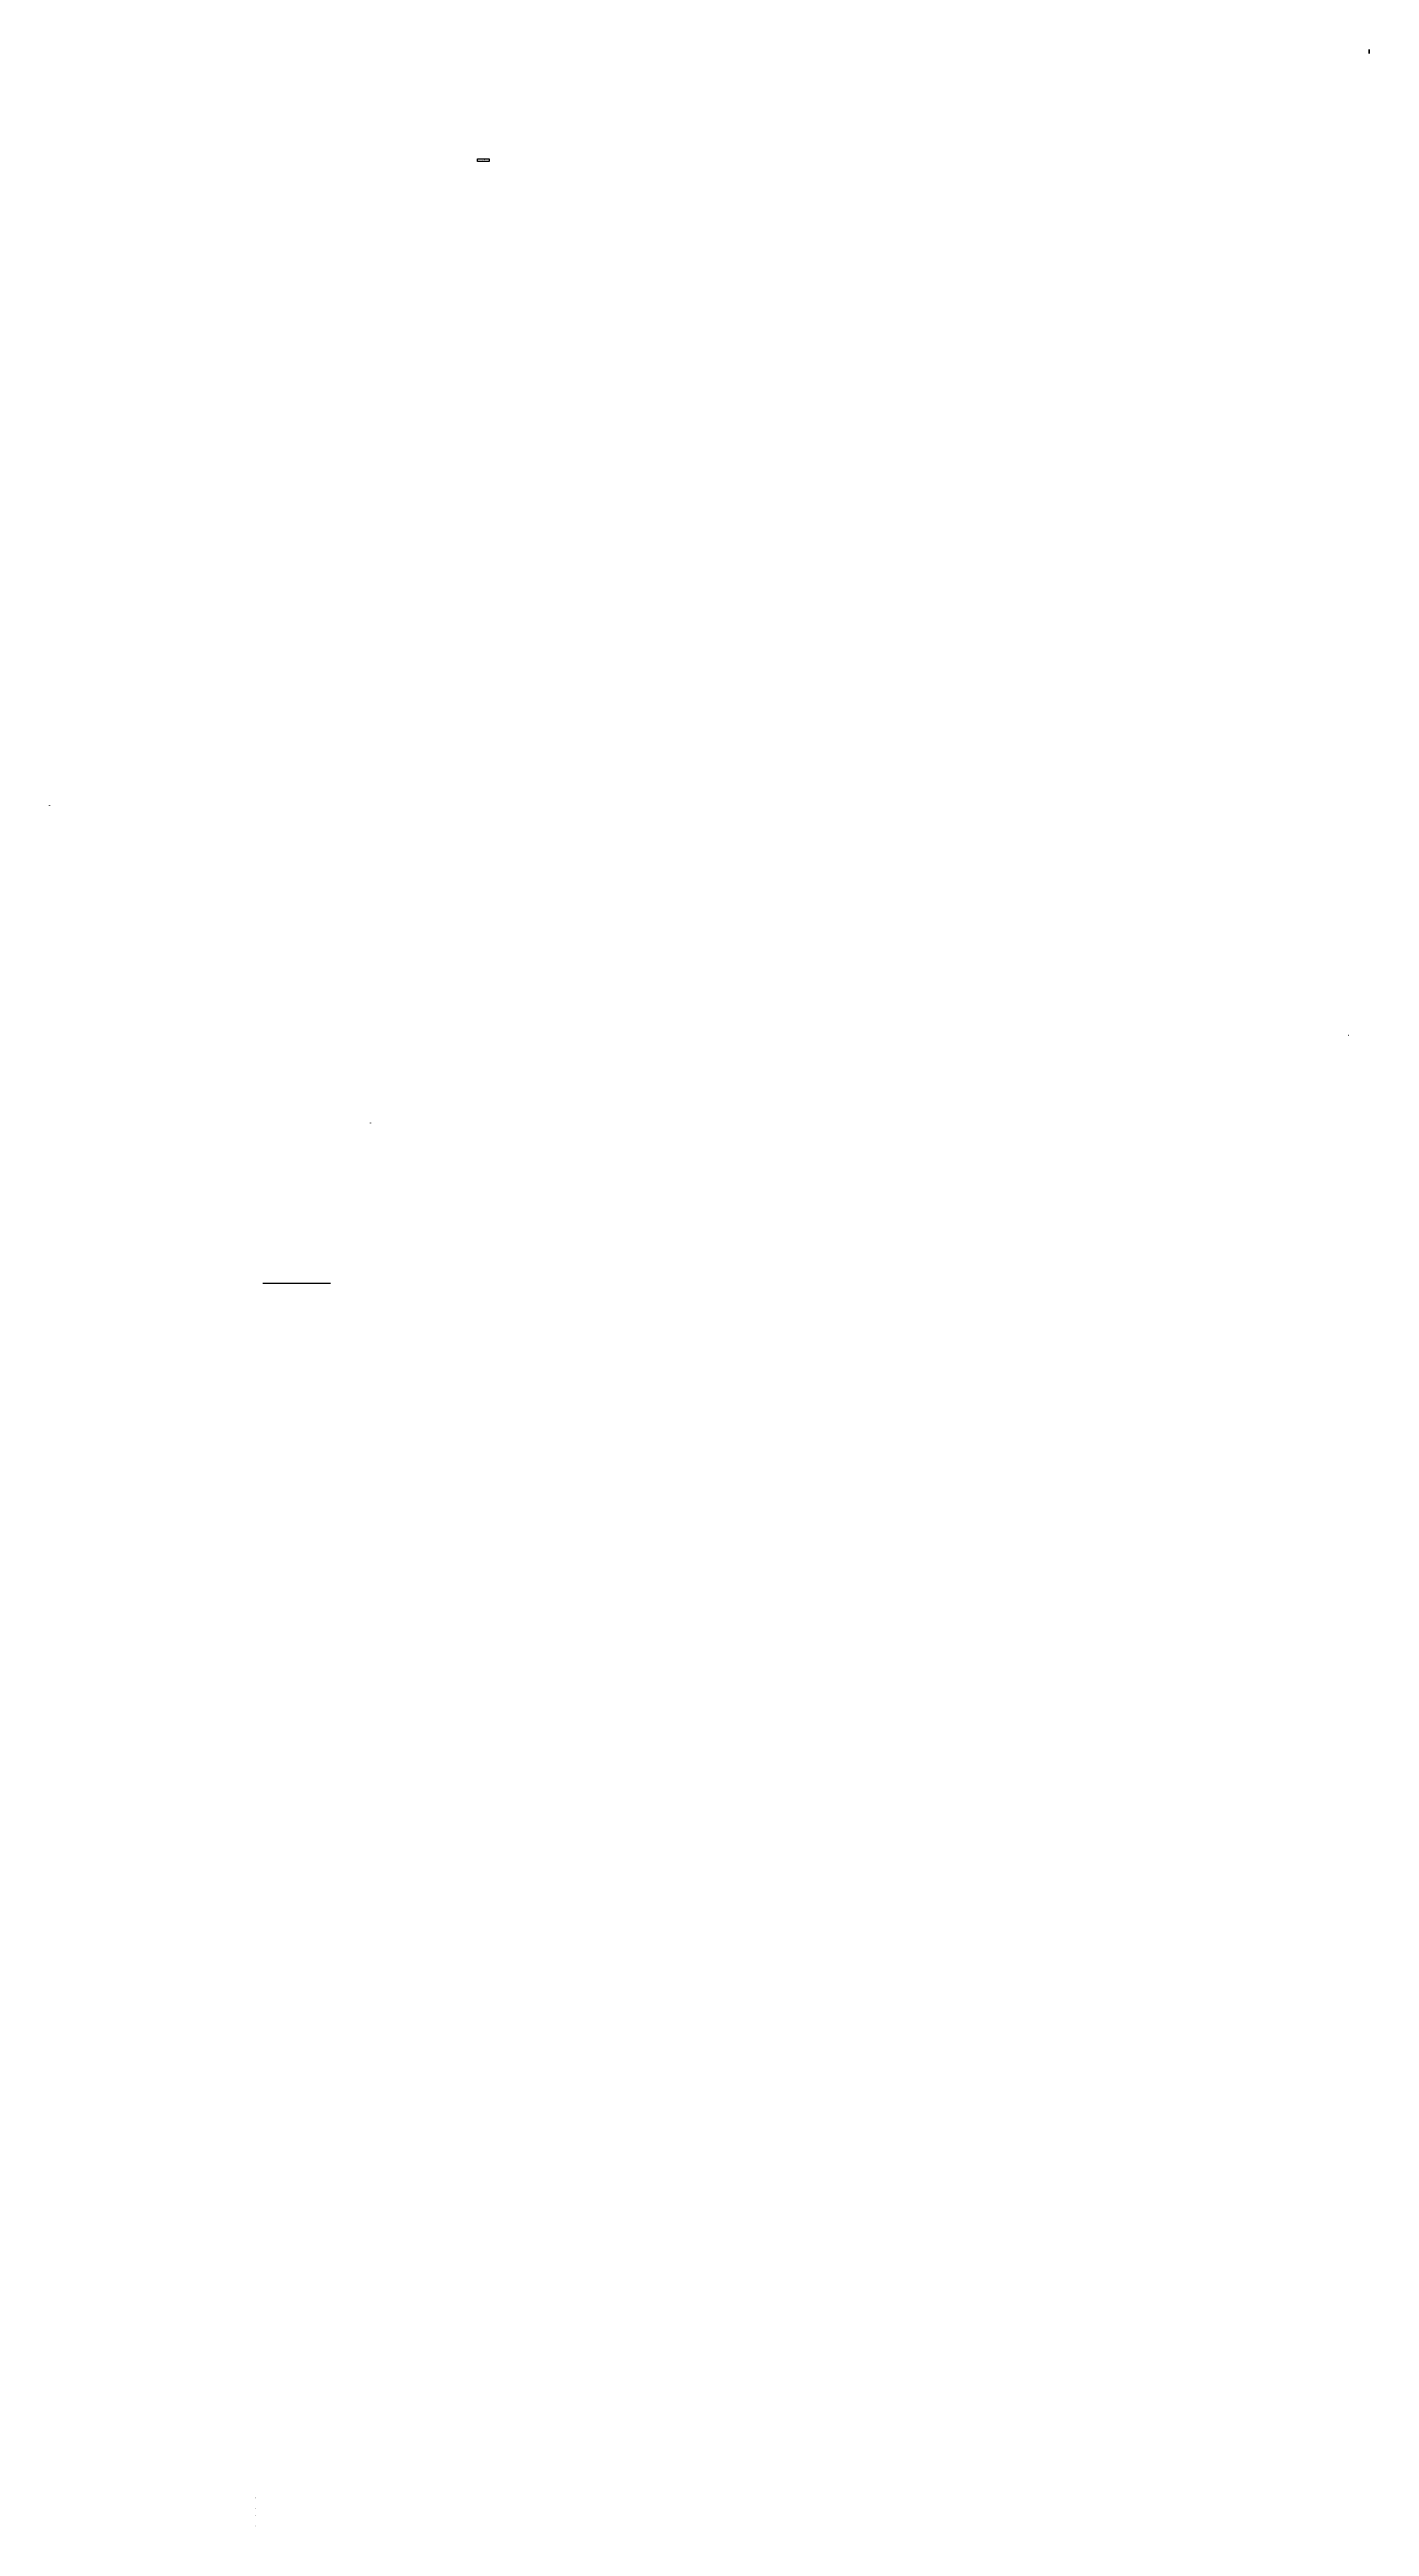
# Model space of a CAD drawing. Header units: millimetres. Extents: x 1471994 to 4527627, y -5186613 to -1927582.
# Drawn here: x 2959199 to 3640981, y -5186613 to -3907023 of the extents above.
import ezdxf

# ---------------------------------------------------------------- set-up
doc = ezdxf.new("R2010")
doc.units = ezdxf.units.MM
doc.header["$LTSCALE"] = 1000
doc.linetypes.add('DASH', pattern=[0.35, 0.25, -0.1])
doc.styles.add('TSSD_Label', font='Tssdeng.shx', dxfattribs={"width": 0.7, "bigfont": 'hztxt.shx'})

msp = doc.modelspace()

# ---------------------------------------------------------------- linework, layer by layer
for p, q in [((3640800.8, -3909152.9), (3640800.8, -3907022.9)), ((3640980.8, -3909152.9), (3640980.8, -3907022.9)), ((3630189.7, -4416347.3), (3630009.7, -4416347.3)), ((3630099.7, -4416407.3), (3630099.7, -4416347.3)), ((3125020.1, -4461580.8), (3125048.4, -4461580.8)), ((3125020.1, -4461730.8), (3125048.4, -4461730.8)), ((3125031.8, -4461597.5), (3125031.8, -4461564.1)), ((3125031.8, -4461714.1), (3125031.8, -4461747.5))]:
    msp.add_line(p, q)
at = {"linetype": 'DASH'}
msp.add_line((3640890.8, -3909152.9), (3640890.8, -3907022.9), dxfattribs=at)
at = {"color": 1}
msp.add_line((3069447.4, -4544391.1), (3104238.7, -4544391.1), dxfattribs=at)
msp.add_lwpolyline([(3180237.8, -3963407.2), (3186237.8, -3963407.2), (3186237.8, -3964918), (3180237.8, -3964918)], close=True)
for centre, radius in [((2959214.4, -4297483.5), 15), ((3125031.8, -4461580.8), 10), ((3125031.8, -4461730.8), 10)]:
    msp.add_circle(centre, radius)

# ---------------------------------------------------------------- texts
at = {"lineweight": -3, "style": 'TSSD_Label', "width": 0.7}
for s, height, p in [('雨 棚', 863.4, (3182343.6, -3964516)), ('SC', 362.13, (3065468.9, -5172013.3)), ('SC', 362.13, (3065468.9, -5177588.3)), ('SC', 362.13, (3065468.9, -5181038.3)), ('SC', 362.13, (3065468.9, -5186613.3))]:
    msp.add_text(s, height=height, dxfattribs=at).set_placement(p)

doc.saveas('drawing.dxf')
